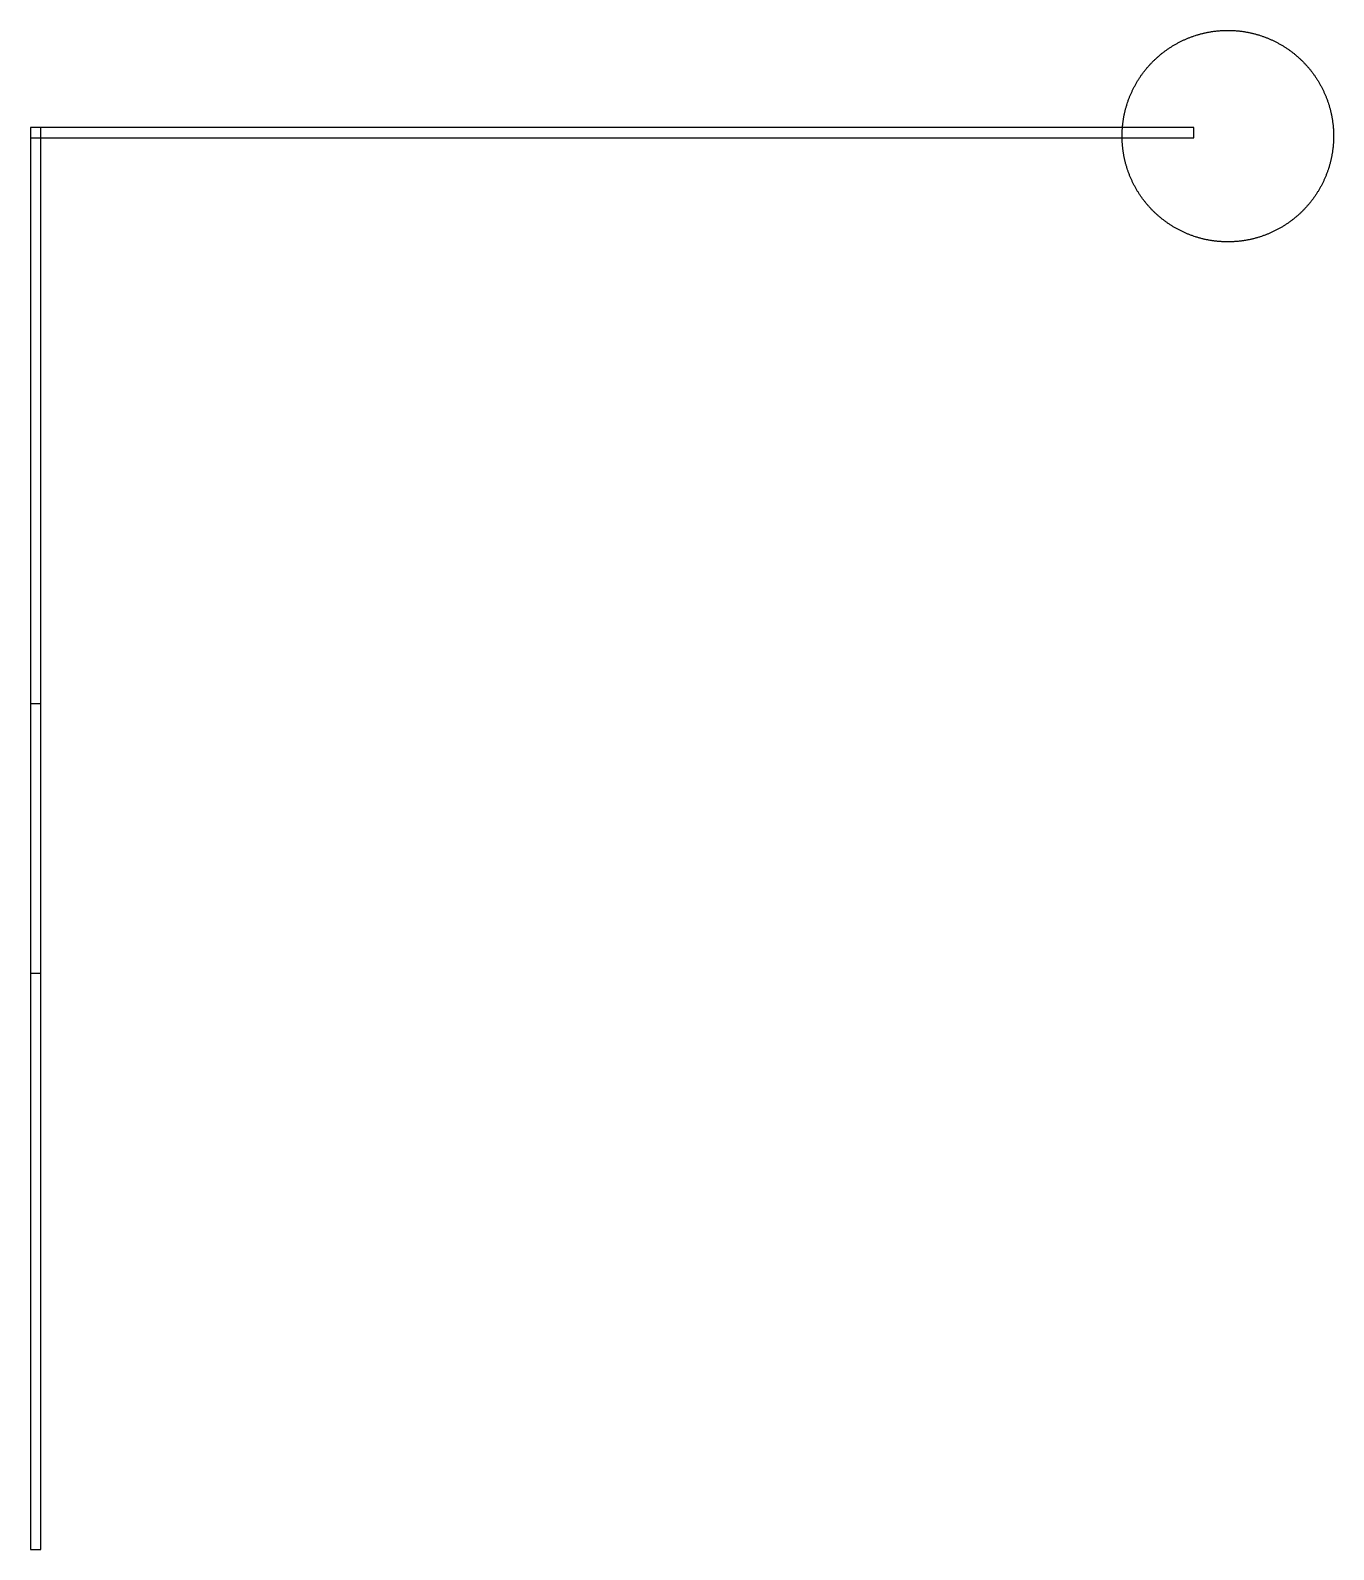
# Model space of a CAD drawing. Extents: x -15120 to 12634, y -34177 to 37439.
# Drawn here: x 75 to 12397, y 23050 to 37417 of the extents above; entities that cross this region are included whole.
import ezdxf

# ---------------------------------------------------------------- set-up
doc = ezdxf.new("R2010")
doc.units = 0
doc.layers.add('New_Layer', color=20, linetype='CONTINUOUS')
doc.layers.add('Poly', color=20, linetype='CONTINUOUS')

msp = doc.modelspace()

# ---------------------------------------------------------------- linework, layer by layer
at = {"layer": 'New_Layer'}
for points in [[(12396.7, 36403.1), (12396.4, 36389), (12395.9, 36374.9), (12395.2, 36360.85), (12394.75, 36353.8), (12394.3, 36346.8), (12393.8, 36339.8), (12393.2, 36332.75), (12392.6, 36325.75), (12391.9, 36318.7), (12391.2, 36311.7), (12390.45, 36304.7), (12388.75, 36290.7), (12387.85, 36283.75), (12386.85, 36276.75), (12385.85, 36269.8), (12384.8, 36262.85), (12383.7, 36255.9), (12382.5, 36248.9), (12381.3, 36242), (12380.05, 36235.05), (12378.75, 36228.15), (12377.4, 36221.2), (12376, 36214.35), (12374.55, 36207.45), (12373.05, 36200.6), (12371.5, 36193.7), (12369.9, 36186.85), (12368.25, 36180), (12366.55, 36173.15), (12364.8, 36166.3), (12363, 36159.5), (12361.15, 36152.7), (12359.3, 36145.95), (12357.35, 36139.15), (12355.35, 36132.35), (12353.35, 36125.65), (12351.25, 36118.9), (12349.15, 36112.2), (12344.75, 36098.8), (12342.45, 36092.1), (12340.15, 36085.45), (12337.8, 36078.85), (12335.4, 36072.2), (12332.95, 36065.6), (12330.45, 36059.05), (12327.9, 36052.45), (12325.3, 36045.9), (12322.7, 36039.45), (12320, 36032.9), (12317.25, 36026.35), (12314.5, 36019.95), (12311.65, 36013.45), (12308.8, 36007.05), (12305.9, 36000.65), (12302.95, 35994.25), (12299.95, 35987.9), (12296.9, 35981.55), (12293.8, 35975.2), (12290.65, 35968.85), (12287.45, 35962.55), (12284.25, 35956.3), (12281, 35950.1), (12277.7, 35943.9), (12274.3, 35937.65), (12270.95, 35931.55), (12267.5, 35925.4), (12264, 35919.25), (12260.45, 35913.15), (12256.9, 35907.1), (12253.25, 35901), (12249.65, 35895.05), (12245.95, 35889.05), (12242.15, 35883), (12238.4, 35877.1), (12234.55, 35871.15), (12230.7, 35865.3), (12226.8, 35859.45), (12222.85, 35853.65), (12218.85, 35847.8), (12214.8, 35842), (12210.75, 35836.3), (12206.65, 35830.6), (12202.5, 35824.9), (12198.3, 35819.25), (12194.05, 35813.6), (12189.8, 35808), (12185.5, 35802.45), (12181.15, 35796.9), (12176.75, 35791.4), (12172.3, 35785.9), (12167.85, 35780.45), (12163.35, 35775.05), (12158.8, 35769.65), (12154.2, 35764.25), (12149.6, 35759), (12144.95, 35753.7), (12140.25, 35748.45), (12135.5, 35743.2), (12130.75, 35738), (12126, 35732.9), (12121.1, 35727.75), (12116.25, 35722.7), (12111.35, 35717.65), (12106.4, 35712.6), (12101.4, 35707.6), (12096.35, 35702.65), (12091.3, 35697.75), (12086.25, 35692.9), (12081.1, 35688), (12076, 35683.25), (12070.8, 35678.5), (12065.55, 35673.75), (12060.3, 35669.05), (12055, 35664.4), (12049.75, 35659.8), (12044.35, 35655.2), (12038.95, 35650.65), (12033.55, 35646.15), (12028.1, 35641.7), (12022.6, 35637.25), (12017.1, 35632.85), (12011.55, 35628.5), (12006, 35624.2), (12000.4, 35619.95), (11994.75, 35615.7), (11989.1, 35611.5), (11983.4, 35607.35), (11977.7, 35603.25), (11972, 35599.2), (11966.2, 35595.15), (11960.35, 35591.15), (11954.55, 35587.2), (11948.7, 35583.3), (11942.85, 35579.45), (11936.9, 35575.6), (11931, 35571.85), (11924.95, 35568.05), (11918.95, 35564.35), (11913, 35560.75), (11906.9, 35557.1), (11900.85, 35553.55), (11894.75, 35550), (11888.6, 35546.5), (11882.45, 35543.05), (11876.35, 35539.7), (11870.1, 35536.3), (11863.9, 35533), (11857.7, 35529.75), (11851.45, 35526.55), (11845.15, 35523.35), (11838.8, 35520.2), (11832.45, 35517.1), (11826.1, 35514.05), (11819.75, 35511.05), (11813.35, 35508.1), (11806.95, 35505.2), (11800.55, 35502.35), (11794.05, 35499.5), (11787.65, 35496.75), (11781.1, 35494), (11774.55, 35491.3), (11768.1, 35488.7), (11761.55, 35486.1), (11754.95, 35483.55), (11748.4, 35481.05), (11741.8, 35478.6), (11735.15, 35476.2), (11728.55, 35473.85), (11721.9, 35471.55), (11715.2, 35469.25), (11701.8, 35464.85), (11695.1, 35462.75), (11688.35, 35460.65), (11681.65, 35458.65), (11674.85, 35456.65), (11668.05, 35454.7), (11661.3, 35452.85), (11654.5, 35451), (11647.7, 35449.2), (11640.85, 35447.45), (11634, 35445.75), (11627.15, 35444.1), (11620.3, 35442.5), (11613.4, 35440.95), (11606.55, 35439.45), (11599.65, 35438), (11592.8, 35436.6), (11585.85, 35435.25), (11578.95, 35433.95), (11572, 35432.7), (11565.1, 35431.5), (11558.1, 35430.3), (11551.15, 35429.2), (11544.2, 35428.15), (11537.25, 35427.15), (11530.25, 35426.15), (11523.3, 35425.25), (11509.3, 35423.55), (11502.3, 35422.8), (11495.3, 35422.1), (11488.25, 35421.4), (11481.25, 35420.8), (11474.2, 35420.2), (11467.2, 35419.7), (11460.2, 35419.25), (11453.15, 35418.8), (11439.1, 35418.1), (11425, 35417.6), (11410.9, 35417.3), (11396.8, 35417.2), (11382.7, 35417.3), (11368.6, 35417.6), (11354.5, 35418.1), (11340.45, 35418.8), (11333.4, 35419.25), (11326.4, 35419.7), (11319.4, 35420.2), (11312.35, 35420.8), (11305.35, 35421.4), (11298.3, 35422.1), (11291.3, 35422.8), (11284.3, 35423.55), (11270.3, 35425.25), (11263.35, 35426.15), (11256.35, 35427.15), (11249.4, 35428.15), (11242.45, 35429.2), (11235.5, 35430.3), (11228.5, 35431.5), (11221.6, 35432.7), (11214.65, 35433.95), (11207.75, 35435.25), (11200.8, 35436.6), (11193.95, 35438), (11187.05, 35439.45), (11180.2, 35440.95), (11173.3, 35442.5), (11166.45, 35444.1), (11159.6, 35445.75), (11152.75, 35447.45), (11145.9, 35449.2), (11139.1, 35451), (11132.3, 35452.85), (11125.55, 35454.7), (11118.75, 35456.65), (11111.95, 35458.65), (11105.25, 35460.65), (11098.5, 35462.75), (11091.8, 35464.85), (11078.4, 35469.25), (11071.7, 35471.55), (11065.05, 35473.85), (11058.45, 35476.2), (11051.8, 35478.6), (11045.2, 35481.05), (11038.65, 35483.55), (11032.05, 35486.1), (11025.5, 35488.7), (11019.05, 35491.3), (11012.5, 35494), (11005.95, 35496.75), (10999.55, 35499.5), (10993.05, 35502.35), (10986.65, 35505.2), (10980.25, 35508.1), (10973.85, 35511.05), (10967.5, 35514.05), (10961.15, 35517.1), (10954.8, 35520.2), (10948.45, 35523.35), (10942.15, 35526.55), (10935.9, 35529.75), (10929.7, 35533), (10923.5, 35536.3), (10917.25, 35539.7), (10911.15, 35543.05), (10905, 35546.5), (10898.85, 35550), (10892.75, 35553.55), (10886.7, 35557.1), (10880.6, 35560.75), (10874.65, 35564.35), (10868.65, 35568.05), (10862.6, 35571.85), (10856.7, 35575.6), (10850.75, 35579.45), (10844.9, 35583.3), (10839.05, 35587.2), (10833.25, 35591.15), (10827.4, 35595.15), (10821.6, 35599.2), (10815.9, 35603.25), (10810.2, 35607.35), (10804.5, 35611.5), (10798.85, 35615.7), (10793.2, 35619.95), (10787.6, 35624.2), (10782.05, 35628.5), (10776.5, 35632.85), (10771, 35637.25), (10765.5, 35641.7), (10760.05, 35646.15), (10754.65, 35650.65), (10749.25, 35655.2), (10743.85, 35659.8), (10738.6, 35664.4), (10733.3, 35669.05), (10728.05, 35673.75), (10722.8, 35678.5), (10717.6, 35683.25), (10712.5, 35688), (10707.35, 35692.9), (10702.3, 35697.75), (10697.25, 35702.65), (10692.2, 35707.6), (10687.2, 35712.6), (10682.25, 35717.65), (10677.35, 35722.7), (10672.5, 35727.75), (10667.6, 35732.9), (10662.85, 35738), (10658.1, 35743.2), (10653.35, 35748.45), (10648.65, 35753.7), (10644, 35759), (10639.4, 35764.25), (10634.8, 35769.65), (10630.25, 35775.05), (10625.75, 35780.45), (10621.3, 35785.9), (10616.85, 35791.4), (10612.45, 35796.9), (10608.1, 35802.45), (10603.8, 35808), (10599.55, 35813.6), (10595.3, 35819.25), (10591.1, 35824.9), (10586.95, 35830.6), (10582.85, 35836.3), (10578.8, 35842), (10574.75, 35847.8), (10570.75, 35853.65), (10566.8, 35859.45), (10562.9, 35865.3), (10559.05, 35871.15), (10555.2, 35877.1), (10551.45, 35883), (10547.65, 35889.05), (10543.95, 35895.05), (10540.35, 35901), (10536.7, 35907.1), (10533.15, 35913.15), (10529.6, 35919.25), (10526.1, 35925.4), (10522.65, 35931.55), (10519.3, 35937.65), (10515.9, 35943.9), (10512.6, 35950.1), (10509.35, 35956.3), (10506.15, 35962.55), (10502.95, 35968.85), (10499.8, 35975.2), (10496.7, 35981.55), (10493.65, 35987.9), (10490.65, 35994.25), (10487.7, 36000.65), (10484.8, 36007.05), (10481.95, 36013.45), (10479.1, 36019.95), (10476.35, 36026.35), (10473.6, 36032.9), (10470.9, 36039.45), (10468.3, 36045.9), (10465.7, 36052.45), (10463.15, 36059.05), (10460.65, 36065.6), (10458.2, 36072.2), (10455.8, 36078.85), (10453.45, 36085.45), (10451.15, 36092.1), (10448.85, 36098.8), (10444.45, 36112.2), (10442.35, 36118.9), (10440.25, 36125.65), (10438.25, 36132.35), (10436.25, 36139.15), (10434.3, 36145.95), (10432.45, 36152.7), (10430.6, 36159.5), (10428.8, 36166.3), (10427.05, 36173.15), (10425.35, 36180), (10423.7, 36186.85), (10422.1, 36193.7), (10420.55, 36200.6), (10419.05, 36207.45), (10417.6, 36214.35), (10416.2, 36221.2), (10414.85, 36228.15), (10413.55, 36235.05), (10412.3, 36242), (10411.1, 36248.9), (10409.9, 36255.9), (10408.8, 36262.85), (10407.75, 36269.8), (10406.75, 36276.75), (10405.75, 36283.75), (10404.85, 36290.7), (10403.15, 36304.7), (10402.4, 36311.7), (10401.7, 36318.7), (10401, 36325.75), (10400.4, 36332.75), (10399.8, 36339.8), (10399.3, 36346.8), (10398.85, 36353.8), (10398.4, 36360.85), (10397.7, 36374.9), (10397.2, 36389), (10396.9, 36403.1), (10396.8, 36417.2), (10396.9, 36431.3), (10397.2, 36445.4), (10397.7, 36459.5), (10398.4, 36473.55), (10398.85, 36480.6), (10399.3, 36487.6), (10399.8, 36494.6), (10400.4, 36501.65), (10401, 36508.65), (10401.7, 36515.7), (10402.4, 36522.7), (10403.15, 36529.7), (10404.85, 36543.7), (10405.75, 36550.65), (10406.75, 36557.65), (10407.75, 36564.6), (10408.8, 36571.55), (10409.9, 36578.5), (10411.1, 36585.5), (10412.3, 36592.4), (10413.55, 36599.35), (10414.85, 36606.25), (10416.2, 36613.2), (10417.6, 36620.05), (10419.05, 36626.95), (10420.55, 36633.8), (10422.1, 36640.7), (10423.7, 36647.55), (10425.35, 36654.4), (10427.05, 36661.25), (10428.8, 36668.1), (10430.6, 36674.9), (10432.45, 36681.7), (10434.3, 36688.45), (10436.25, 36695.25), (10438.25, 36702.05), (10440.25, 36708.75), (10442.35, 36715.5), (10444.45, 36722.2), (10448.85, 36735.6), (10451.15, 36742.3), (10453.45, 36748.95), (10455.8, 36755.55), (10458.2, 36762.2), (10460.65, 36768.8), (10463.15, 36775.35), (10465.7, 36781.95), (10468.3, 36788.5), (10470.9, 36794.95), (10473.6, 36801.5), (10476.35, 36808.05), (10479.1, 36814.45), (10481.95, 36820.95), (10484.8, 36827.35), (10487.7, 36833.75), (10490.65, 36840.15), (10493.65, 36846.5), (10496.7, 36852.85), (10499.8, 36859.2), (10502.95, 36865.55), (10506.15, 36871.85), (10509.35, 36878.1), (10512.6, 36884.3), (10515.9, 36890.5), (10519.3, 36896.75), (10522.65, 36902.85), (10526.1, 36909), (10529.6, 36915.15), (10533.15, 36921.25), (10536.7, 36927.3), (10540.35, 36933.4), (10543.95, 36939.35), (10547.65, 36945.35), (10551.45, 36951.4), (10555.2, 36957.3), (10559.05, 36963.25), (10562.9, 36969.1), (10566.8, 36974.95), (10570.75, 36980.75), (10574.75, 36986.6), (10578.8, 36992.4), (10582.85, 36998.1), (10586.95, 37003.8), (10591.1, 37009.5), (10595.3, 37015.15), (10599.55, 37020.8), (10603.8, 37026.4), (10608.1, 37031.95), (10612.45, 37037.5), (10616.85, 37043), (10621.3, 37048.5), (10625.75, 37053.95), (10630.25, 37059.35), (10634.8, 37064.75), (10639.4, 37070.15), (10644, 37075.4), (10648.65, 37080.7), (10653.35, 37085.95), (10658.1, 37091.2), (10662.85, 37096.4), (10667.6, 37101.5), (10672.5, 37106.65), (10677.35, 37111.7), (10682.25, 37116.75), (10687.2, 37121.8), (10692.2, 37126.8), (10697.25, 37131.75), (10702.3, 37136.65), (10707.35, 37141.5), (10712.5, 37146.4), (10717.6, 37151.15), (10722.8, 37155.9), (10728.05, 37160.65), (10733.3, 37165.35), (10738.6, 37170), (10743.85, 37174.6), (10749.25, 37179.2), (10754.65, 37183.75), (10760.05, 37188.25), (10765.5, 37192.7), (10771, 37197.15), (10776.5, 37201.55), (10782.05, 37205.9), (10787.6, 37210.2), (10793.2, 37214.45), (10798.85, 37218.7), (10804.5, 37222.9), (10810.2, 37227.05), (10815.9, 37231.15), (10821.6, 37235.2), (10827.4, 37239.25), (10833.25, 37243.25), (10839.05, 37247.2), (10844.9, 37251.1), (10850.75, 37254.95), (10856.7, 37258.8), (10862.6, 37262.55), (10868.65, 37266.35), (10874.65, 37270.05), (10880.6, 37273.65), (10886.7, 37277.3), (10892.75, 37280.85), (10898.85, 37284.4), (10905, 37287.9), (10911.15, 37291.35), (10917.25, 37294.7), (10923.5, 37298.1), (10929.7, 37301.4), (10935.9, 37304.65), (10942.15, 37307.85), (10948.45, 37311.05), (10954.8, 37314.2), (10961.15, 37317.3), (10967.5, 37320.35), (10973.85, 37323.35), (10980.25, 37326.3), (10986.65, 37329.2), (10993.05, 37332.05), (10999.55, 37334.9), (11005.95, 37337.65), (11012.5, 37340.4), (11019.05, 37343.1), (11025.5, 37345.7), (11032.05, 37348.3), (11038.65, 37350.85), (11045.2, 37353.35), (11051.8, 37355.8), (11058.45, 37358.2), (11065.05, 37360.55), (11071.7, 37362.85), (11078.4, 37365.15), (11091.8, 37369.55), (11098.5, 37371.65), (11105.25, 37373.75), (11111.95, 37375.75), (11118.75, 37377.75), (11125.55, 37379.7), (11132.3, 37381.55), (11139.1, 37383.4), (11145.9, 37385.2), (11152.75, 37386.95), (11159.6, 37388.65), (11166.45, 37390.3), (11173.3, 37391.9), (11180.2, 37393.45), (11187.05, 37394.95), (11193.95, 37396.4), (11200.8, 37397.8), (11207.75, 37399.15), (11214.65, 37400.45), (11221.6, 37401.7), (11228.5, 37402.9), (11235.5, 37404.1), (11242.45, 37405.2), (11249.4, 37406.25), (11256.35, 37407.25), (11263.35, 37408.25), (11270.3, 37409.15), (11284.3, 37410.85), (11291.3, 37411.6), (11298.3, 37412.3), (11305.35, 37413), (11312.35, 37413.6), (11319.4, 37414.2), (11326.4, 37414.7), (11333.4, 37415.15), (11340.45, 37415.6), (11354.5, 37416.3), (11368.6, 37416.8), (11382.7, 37417.1), (11396.8, 37417.2), (11410.9, 37417.1), (11425, 37416.8), (11439.1, 37416.3), (11453.15, 37415.6), (11460.2, 37415.15), (11467.2, 37414.7), (11474.2, 37414.2), (11481.25, 37413.6), (11488.25, 37413), (11495.3, 37412.3), (11502.3, 37411.6), (11509.3, 37410.85), (11523.3, 37409.15), (11530.25, 37408.25), (11537.25, 37407.25), (11544.2, 37406.25), (11551.15, 37405.2), (11558.1, 37404.1), (11565.1, 37402.9), (11572, 37401.7), (11578.95, 37400.45), (11585.85, 37399.15), (11592.8, 37397.8), (11599.65, 37396.4), (11606.55, 37394.95), (11613.4, 37393.45), (11620.3, 37391.9), (11627.15, 37390.3), (11634, 37388.65), (11640.85, 37386.95), (11647.7, 37385.2), (11654.5, 37383.4), (11661.3, 37381.55), (11668.05, 37379.7), (11674.85, 37377.75), (11681.65, 37375.75), (11688.35, 37373.75), (11695.1, 37371.65), (11701.8, 37369.55), (11715.2, 37365.15), (11721.9, 37362.85), (11728.55, 37360.55), (11735.15, 37358.2), (11741.8, 37355.8), (11748.4, 37353.35), (11754.95, 37350.85), (11761.55, 37348.3), (11768.1, 37345.7), (11774.55, 37343.1), (11781.1, 37340.4), (11787.65, 37337.65), (11794.05, 37334.9), (11800.55, 37332.05), (11806.95, 37329.2), (11813.35, 37326.3), (11819.75, 37323.35), (11826.1, 37320.35), (11832.45, 37317.3), (11838.8, 37314.2), (11845.15, 37311.05), (11851.45, 37307.85), (11857.7, 37304.65), (11863.9, 37301.4), (11870.1, 37298.1), (11876.35, 37294.7), (11882.45, 37291.35), (11888.6, 37287.9), (11894.75, 37284.4), (11900.85, 37280.85), (11906.9, 37277.3), (11913, 37273.65), (11918.95, 37270.05), (11924.95, 37266.35), (11931, 37262.55), (11936.9, 37258.8), (11942.85, 37254.95), (11948.7, 37251.1), (11954.55, 37247.2), (11960.35, 37243.25), (11966.2, 37239.25), (11972, 37235.2), (11977.7, 37231.15), (11983.4, 37227.05), (11989.1, 37222.9), (11994.75, 37218.7), (12000.4, 37214.45), (12006, 37210.2), (12011.55, 37205.9), (12017.1, 37201.55), (12022.6, 37197.15), (12028.1, 37192.7), (12033.55, 37188.25), (12038.95, 37183.75), (12044.35, 37179.2), (12049.75, 37174.6), (12055, 37170), (12060.3, 37165.35), (12065.55, 37160.65), (12070.8, 37155.9), (12076, 37151.15), (12081.1, 37146.4), (12086.25, 37141.5), (12091.3, 37136.65), (12096.35, 37131.75), (12101.4, 37126.8), (12106.4, 37121.8), (12111.35, 37116.75), (12116.25, 37111.7), (12121.1, 37106.65), (12126, 37101.5), (12130.75, 37096.4), (12135.5, 37091.2), (12140.25, 37085.95), (12144.95, 37080.7), (12149.6, 37075.4), (12154.2, 37070.15), (12158.8, 37064.75), (12163.35, 37059.35), (12167.85, 37053.95), (12172.3, 37048.5), (12176.75, 37043), (12181.15, 37037.5), (12185.5, 37031.95), (12189.8, 37026.4), (12194.05, 37020.8), (12198.3, 37015.15), (12202.5, 37009.5), (12206.65, 37003.8), (12210.75, 36998.1), (12214.8, 36992.4), (12218.85, 36986.6), (12222.85, 36980.75), (12226.8, 36974.95), (12230.7, 36969.1), (12234.55, 36963.25), (12238.4, 36957.3), (12242.15, 36951.4), (12245.95, 36945.35), (12249.65, 36939.35), (12253.25, 36933.4), (12256.9, 36927.3), (12260.45, 36921.25), (12264, 36915.15), (12267.5, 36909), (12270.95, 36902.85), (12274.3, 36896.75), (12277.7, 36890.5), (12281, 36884.3), (12284.25, 36878.1), (12287.45, 36871.85), (12290.65, 36865.55), (12293.8, 36859.2), (12296.9, 36852.85), (12299.95, 36846.5), (12302.95, 36840.15), (12305.9, 36833.75), (12308.8, 36827.35), (12311.65, 36820.95), (12314.5, 36814.45), (12317.25, 36808.05), (12320, 36801.5), (12322.7, 36794.95), (12325.3, 36788.5), (12327.9, 36781.95), (12330.45, 36775.35), (12332.95, 36768.8), (12335.4, 36762.2), (12337.8, 36755.55), (12340.15, 36748.95), (12342.45, 36742.3), (12344.75, 36735.6), (12349.15, 36722.2), (12351.25, 36715.5), (12353.35, 36708.75), (12355.35, 36702.05), (12357.35, 36695.25), (12359.3, 36688.45), (12361.15, 36681.7), (12363, 36674.9), (12364.8, 36668.1), (12366.55, 36661.25), (12368.25, 36654.4), (12369.9, 36647.55), (12371.5, 36640.7), (12373.05, 36633.8), (12374.55, 36626.95), (12376, 36620.05), (12377.4, 36613.2), (12378.75, 36606.25), (12380.05, 36599.35), (12381.3, 36592.4), (12382.5, 36585.5), (12383.7, 36578.5), (12384.8, 36571.55), (12385.85, 36564.6), (12386.85, 36557.65), (12387.85, 36550.65), (12388.75, 36543.7), (12390.45, 36529.7), (12391.2, 36522.7), (12391.9, 36515.7), (12392.6, 36508.65), (12393.2, 36501.65), (12393.8, 36494.6), (12394.3, 36487.6), (12394.75, 36480.6), (12395.2, 36473.55), (12395.9, 36459.5), (12396.4, 36445.4), (12396.7, 36431.3), (12396.8, 36417.2)], [(75, 28500), (175, 28500), (175, 36500), (75, 36500)], [(75, 23050), (175, 23050), (175, 31050), (75, 31050)]]:
    msp.add_lwpolyline(points, close=True, dxfattribs=at)
at = {"layer": 'Poly'}
msp.add_lwpolyline([(75, 36400), (11075, 36400), (11075, 36500), (75, 36500)], close=True, dxfattribs=at)

doc.saveas('drawing.dxf')
